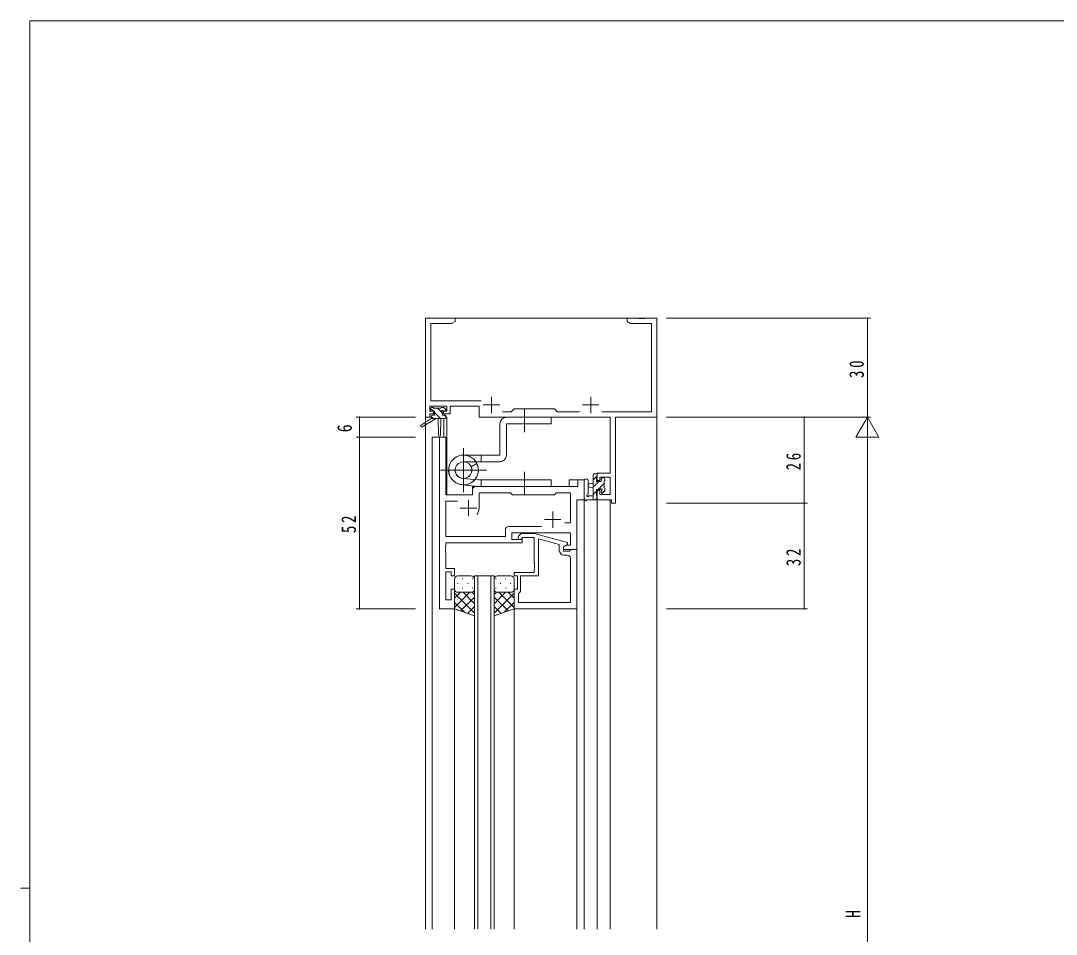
# Model space of a CAD drawing. Units: millimetres on the paper. Extents: x -397 to 397, y -282 to 282.
# Drawn here: x -396.7 to -83.2, y 2.8 to 279.3 of the extents above; entities that cross this region are included whole.
import ezdxf
from ezdxf.enums import TextEntityAlignment as Align

# ---------------------------------------------------------------- set-up
doc = ezdxf.new("R2010")
doc.units = ezdxf.units.MM
for name, color, linetype, lineweight in [('0-1_YKK_ZWAK', 7, 'Continuous', 18), ('0-3_YKK_11', 7, 'Continuous', 18), ('0-4_YKK_12', 2, 'Continuous', 18), ('0-5_YKK_13', 4, 'Continuous', 18), ('0-6_YKK_D', 6, 'Continuous', 18)]:
    doc.layers.add(name, color=color, linetype=linetype, lineweight=lineweight)
doc.styles.add('ＭＳ ゴシック', font='')
doc.styles.get('ＭＳ ゴシック').set_extended_font_data('MS Gothic')

msp = doc.modelspace()

# ---------------------------------------------------------------- linework, layer by layer
at = {"layer": '0-1_YKK_ZWAK'}
for p, q in [((-393.908, -245.688), (-393.908, 279.312)), ((376.092, 279.312), (-393.908, 279.312)), ((-396.708, 16.812), (-393.908, 16.812))]:
    msp.add_line(p, q, dxfattribs=at)
at = {"layer": '0-3_YKK_11'}
for p, q in [((-265.156, 189.312), (-274.156, 189.312)), ((-274.156, 189.312), (-274.156, 159.312)), ((-204.156, 189.312), (-207.698, 189.312)), ((-204.156, 159.312), (-204.156, 189.312)), ((-272.526, 187.682), (-266.247, 187.682)), ((-272.526, 164.242), (-272.526, 187.682)), ((-212.065, 187.682), (-205.786, 187.682)), ((-205.786, 187.682), (-205.786, 160.942)), ((-257.304, 164.242), (-272.526, 164.242)), ((-254.156, 165.512), (-254.156, 160.512)), ((-224.156, 165.512), (-224.156, 160.512)), ((-272.856, 162.612), (-267.656, 162.612)), ((-266.656, 162.612), (-257.956, 162.612)), ((-257.956, 162.612), (-257.956, 159.312)), ((-256.656, 163.012), (-251.656, 163.012)), ((-248.226, 160.942), (-250.806, 160.942)), ((-247.356, 161.812), (-248.226, 160.942)), ((-235.156, 161.812), (-247.356, 161.812)), ((-234.286, 160.942), (-235.156, 161.812)), ((-227.507, 160.942), (-234.286, 160.942)), ((-226.656, 163.012), (-221.656, 163.012)), ((-205.786, 160.942), (-220.806, 160.942)), ((-257.956, 159.312), (-218.286, 159.312)), ((-218.286, 159.312), (-218.286, 142.412)), ((-216.656, 159.312), (-204.156, 159.312)), ((-268.024, 153.312), (-269.954, 153.312)), ((-269.954, 153.312), (-269.954, 101.312)), ((-268.024, 135.812), (-268.024, 153.312)), ((-222.156, 142.412), (-222.156, 140.112)), ((-218.286, 142.412), (-222.156, 142.412)), ((-221.356, 140.112), (-221.356, 141.212)), ((-221.356, 141.212), (-218.286, 141.212)), ((-218.286, 141.212), (-218.286, 135.942)), ((-228.084, 138.312), (-258.954, 138.312)), ((-222.156, 140.112), (-221.356, 140.112)), ((-259.954, 135.812), (-268.024, 135.812)), ((-259.954, 137.312), (-259.954, 135.812)), ((-257.954, 136.382), (-248.424, 136.382)), ((-257.954, 131.812), (-257.954, 136.382)), ((-248.424, 136.382), (-247.854, 135.812)), ((-247.854, 135.812), (-235.154, 135.812)), ((-230.284, 136.382), (-230.284, 127.312)), ((-268.024, 133.882), (-264.504, 133.882)), ((-268.024, 123.242), (-268.024, 133.882)), ((-263.654, 131.812), (-258.654, 131.812)), ((-261.154, 134.312), (-261.154, 129.312)), ((-228.354, 119.312), (-228.354, 134.312)), ((-235.654, 130.812), (-235.654, 125.812)), ((-239.004, 126.242), (-248.984, 126.242)), ((-239.004, 126.242), (-248.984, 126.242)), ((-238.154, 128.312), (-233.154, 128.312)), ((-230.284, 127.312), (-231.988, 127.312)), ((-249.984, 123.242), (-268.024, 123.242)), ((-249.984, 125.242), (-249.984, 123.242)), ((-248.054, 124.312), (-230.284, 124.312)), ((-245.981, 123.337), (-245.205, 124.112)), ((-245.205, 124.112), (-241.26, 124.112)), ((-244.708, 122.912), (-245.132, 122.488)), ((-241.256, 122.912), (-244.708, 122.912)), ((-241.26, 124.112), (-231.156, 121.405)), ((-241.256, 115.271), (-241.256, 122.912)), ((-239.956, 122.521), (-239.956, 111.312)), ((-233.656, 120.833), (-239.956, 122.521)), ((-230.284, 124.312), (-230.284, 120.612)), ((-268.144, 119.087), (-268.024, 119.271)), ((-268.024, 120.271), (-268.024, 121.312)), ((-268.024, 121.312), (-244.854, 121.312)), ((-268.024, 119.271), (-268.024, 119.354)), ((-233.656, 119.012), (-233.656, 120.833)), ((-231.156, 120.805), (-232.356, 120.112)), ((-232.356, 120.112), (-232.356, 118.812)), ((-232.354, 119.312), (-228.354, 119.312)), ((-231.156, 121.405), (-231.156, 120.805)), ((-230.356, 119.012), (-230.056, 119.312)), ((-230.056, 119.312), (-228.356, 119.312)), ((-228.356, 119.312), (-228.356, 101.312)), ((-231.286, 117.512), (-232.156, 117.512)), ((-230.286, 103.242), (-230.286, 116.512)), ((-268.024, 104.012), (-268.024, 112.512)), ((-247.356, 112.312), (-241.256, 112.312)), ((-246.356, 107.312), (-246.356, 111.312)), ((-239.956, 111.312), (-245.356, 111.312)), ((-245.356, 111.312), (-245.356, 106.512)), ((-269.954, 101.312), (-265.354, 101.312)), ((-228.356, 101.312), (-247.356, 101.312)), ((-246.056, 103.242), (-230.286, 103.242)), ((-246.056, 103.242), (-230.286, 103.242))]:
    msp.add_line(p, q, dxfattribs=at)
for points in [[(-266.247, 187.682), (-265.156, 188.312), (-265.156, 189.312)], [(-208.698, 189.312), (-208.881, 189.192), (-209.431, 189.192), (-209.615, 189.312), (-213.156, 189.312), (-213.156, 188.312), (-212.065, 187.682)], [(-207.698, 189.312), (-207.881, 189.192), (-208.431, 189.192), (-208.615, 189.312), (-208.698, 189.312)], [(-274.156, 159.312), (-272.856, 159.312), (-272.856, 160.312), (-271.756, 160.312), (-271.756, 161.112), (-272.856, 161.112), (-272.856, 162.612)], [(-267.656, 162.612), (-267.656, 161.112), (-268.756, 161.112), (-268.756, 160.312), (-266.656, 160.312), (-266.656, 162.612)], [(-217.856, 133.312), (-216.656, 133.312), (-216.656, 159.312)], [(-228.354, 134.312), (-226.154, 134.312), (-226.154, 140.312), (-228.084, 140.312), (-228.084, 138.312)], [(-235.154, 135.812), (-234.584, 136.382), (-230.284, 136.382)], [(-218.286, 135.942), (-221.356, 135.942), (-221.356, 137.112), (-222.156, 137.112), (-222.156, 134.312), (-217.856, 134.312), (-217.856, 133.312)], [(-244.854, 121.312), (-244.854, 122.312), (-248.054, 122.312), (-248.054, 124.312)], [(-268.024, 119.354), (-268.144, 119.537), (-268.144, 120.087), (-268.024, 120.271)], [(-230.284, 120.612), (-231.488, 120.612), (-232.354, 120.112), (-232.354, 119.312)], [(-268.024, 112.512), (-266.354, 112.512), (-266.354, 111.312), (-265.354, 111.312), (-265.354, 113.512), (-268.024, 113.512), (-268.024, 118.354), (-268.144, 118.537), (-268.144, 119.087)], [(-232.356, 118.812), (-230.556, 118.812), (-230.356, 119.012)], [(-241.256, 112.312), (-241.256, 113.354), (-241.136, 113.537), (-241.136, 114.087), (-241.256, 114.271), (-241.256, 114.354), (-241.136, 114.537), (-241.136, 115.087), (-241.256, 115.271)], [(-246.356, 111.312), (-247.356, 111.312), (-247.356, 112.312)], [(-265.354, 101.312), (-265.354, 107.312), (-266.354, 107.312), (-266.354, 104.012), (-268.024, 104.012)], [(-247.356, 101.312), (-247.356, 107.312), (-246.356, 107.312)], [(-245.356, 106.512), (-245.856, 106.012), (-246.056, 105.812), (-246.056, 103.242)]]:
    msp.add_lwpolyline(points, dxfattribs=at)
for centre, radius, start, end in [((-258.954, 137.312), 1, 90.00001, 179.99999), ((-261.154, 131.812), 3.2, 321.63348, 359.99999), ((-248.984, 125.242), 1, 90.00001, 179.99999), ((-245.556, 122.912), 0.6, 134.99999, 315.00001), ((-232.156, 119.012), 1.5, 180.00001, 269.99999), ((-231.286, 116.512), 1, 0.00001, 89.99999)]:
    msp.add_arc(centre, radius, start, end, dxfattribs=at)
at = {"layer": '0-4_YKK_12'}
for p, q in [((-274.156, 189.312), (-204.156, 189.312)), ((-274.156, 189.312), (-274.156, 4.312)), ((-204.156, 189.312), (-204.156, 4.312)), ((-268.656, 158.912), (-268.656, 153.312)), ((-267.656, 159.312), (-267.956, 159.312)), ((-267.656, 159.312), (-267.656, 135.812)), ((-267.956, 153.312), (-272.156, 153.312)), ((-272.156, 153.312), (-272.156, 4.312)), ((-269.954, 101.312), (-269.954, 153.312)), ((-267.956, 153.312), (-267.956, 135.812)), ((-259.956, 135.812), (-259.956, 138.312)), ((-259.956, 138.312), (-230.656, 138.312)), ((-230.656, 140.312), (-230.656, 138.312)), ((-226.156, 140.312), (-230.656, 140.312)), ((-226.156, 4.312), (-226.156, 140.312)), ((-267.956, 135.812), (-259.956, 135.812)), ((-228.354, 134.311), (-226.156, 134.311)), ((-228.354, 119.312), (-228.354, 134.311)), ((-222.156, 134.312), (-222.156, 4.312)), ((-218.256, 134.312), (-218.256, 4.312)), ((-228.656, 119.312), (-228.354, 119.312)), ((-259.358, 111.312), (-253.358, 111.312)), ((-259.358, 4.312), (-259.358, 111.312)), ((-258.358, 111.312), (-258.358, 4.312)), ((-254.358, 4.312), (-254.358, 111.312)), ((-253.358, 111.312), (-253.358, 4.312)), ((-265.356, 101.312), (-269.954, 101.312)), ((-265.356, 4.312), (-265.356, 101.312)), ((-247.356, 4.312), (-247.356, 101.312)), ((-228.356, 4.312), (-228.356, 101.612))]:
    msp.add_line(p, q, dxfattribs=at)
at = {"layer": '0-5_YKK_13'}
for p, q in [((-271.836, 161.112), (-272.656, 161.932)), ((-272.656, 161.412), (-272.656, 161.912)), ((-272.356, 162.212), (-271.856, 162.212)), ((-271.456, 161.112), (-272.356, 161.112)), ((-272.156, 159.912), (-271.456, 159.912)), ((-271.656, 162.012), (-269.556, 162.012)), ((-271.456, 159.912), (-271.456, 161.112)), ((-269.636, 158.912), (-271.456, 160.733)), ((-269.056, 160.578), (-270.491, 162.012)), ((-269.356, 162.212), (-268.756, 162.212)), ((-269.056, 160.651), (-269.056, 159.912)), ((-269.056, 159.912), (-268.256, 159.912)), ((-268.256, 161.112), (-268.595, 161.112)), ((-268.544, 162.124), (-268.044, 161.624)), ((-267.956, 159.478), (-268.391, 159.912)), ((-244.158, 154.811), (-244.158, 161.811)), ((-272.456, 158.912), (-275.523, 156.862)), ((-270.956, 158.912), (-275.201, 156.355)), ((-272.456, 159.612), (-272.456, 158.912)), ((-271.881, 158.912), (-272.456, 159.488)), ((-268.256, 158.912), (-272.456, 158.912)), ((-270.356, 158.912), (-270.254, 153.904)), ((-269.554, 158.912), (-269.654, 153.904)), ((-267.956, 159.612), (-267.956, 159.212)), ((-251.659, 157.313), (-251.659, 147.836)), ((-236.158, 159.311), (-249.659, 159.313)), ((-249.659, 147.836), (-249.659, 157.313)), ((-249.659, 157.313), (-236.158, 157.313)), ((-236.158, 157.313), (-236.158, 159.311)), ((-262.659, 136.663), (-262.659, 149.96)), ((-262.659, 147.836), (-257.358, 147.836)), ((-251.659, 147.836), (-257.358, 147.836)), ((-257.358, 145.836), (-257.358, 147.836)), ((-257.358, 145.836), (-262.659, 145.836)), ((-260.353, 144.34), (-258.628, 145.336)), ((-257.358, 145.836), (-251.659, 145.836)), ((-255.729, 143.311), (-269.588, 143.311)), ((-244.163, 142.811), (-244.163, 135.811)), ((-223.356, 134.312), (-223.356, 141.912)), ((-222.156, 141.603), (-223.356, 140.403)), ((-223.056, 142.212), (-222.456, 142.212)), ((-222.156, 141.912), (-222.156, 141.312)), ((-258.373, 138.323), (-263.142, 138.837)), ((-258.373, 138.323), (-263.142, 138.837)), ((-258.159, 140.311), (-262.917, 140.799)), ((-258.159, 140.311), (-236.163, 140.311)), ((-258.159, 138.311), (-236.163, 138.311)), ((-257.359, 140.311), (-257.359, 138.311)), ((-236.163, 140.311), (-236.163, 138.311)), ((-226.156, 140.04), (-226.156, 134.878)), ((-224.956, 140.04), (-224.954, 136.079)), ((-223.356, 139.212), (-224.501, 139.11)), ((-223.356, 138.012), (-224.501, 138.114)), ((-221.702, 139.812), (-223.356, 138.158)), ((-220.056, 139.213), (-221.857, 137.412)), ((-220.502, 141.012), (-220.956, 140.558)), ((-220.656, 141.012), (-220.156, 141.012)), ((-220.056, 140.012), (-220.056, 137.912)), ((-219.856, 140.712), (-219.856, 140.212)), ((-224.537, 135.512), (-223.356, 135.512)), ((-222.356, 136.913), (-223.356, 135.913)), ((-222.156, 134.868), (-222.712, 134.312)), ((-222.156, 135.212), (-222.156, 134.612)), ((-220.956, 136.612), (-220.956, 136.951)), ((-219.856, 137.168), (-220.708, 136.317)), ((-219.944, 136.9), (-220.444, 136.4)), ((-219.856, 137.712), (-219.856, 137.112)), ((-222.456, 134.312), (-225.137, 134.312)), ((-265.358, 110.312), (-265.358, 107.312)), ((-260.358, 111.312), (-264.358, 111.312)), ((-263.023, 110.364), (-262.823, 110.364)), ((-259.993, 110.364), (-259.793, 110.364)), ((-259.358, 107.312), (-259.358, 110.312)), ((-253.36, 107.312), (-253.36, 110.312)), ((-252.725, 110.364), (-252.925, 110.364)), ((-252.36, 111.312), (-248.36, 111.312)), ((-249.695, 110.364), (-249.895, 110.364)), ((-247.36, 110.312), (-247.36, 107.312)), ((-265.358, 101.312), (-265.358, 107.312)), ((-264.438, 108.949), (-264.238, 108.949)), ((-263.023, 107.534), (-262.823, 107.534)), ((-261.408, 108.949), (-261.208, 108.949)), ((-259.993, 107.534), (-259.793, 107.534)), ((-259.358, 107.534), (-259.358, 99.169)), ((-252.725, 107.534), (-252.925, 107.534)), ((-251.31, 108.949), (-251.51, 108.949)), ((-249.695, 107.534), (-249.895, 107.534)), ((-248.28, 108.949), (-248.48, 108.949)), ((-247.36, 101.312), (-247.36, 107.312)), ((-260.738, 106.313), (-265.358, 101.692)), ((-263.566, 106.312), (-265.358, 104.521)), ((-265.358, 106.044), (-259.358, 100.044)), ((-264.358, 106.312), (-260.758, 106.312)), ((-263.958, 106.312), (-260.358, 106.312)), ((-259.358, 104.864), (-263.554, 100.668)), ((-262.798, 106.312), (-259.358, 102.873)), ((-260.026, 106.369), (-259.358, 105.701)), ((-252.692, 106.369), (-253.36, 105.701)), ((-249.92, 106.312), (-253.36, 102.873)), ((-247.36, 106.044), (-253.36, 100.044)), ((-253.36, 104.864), (-249.164, 100.668)), ((-248.76, 106.312), (-252.36, 106.312)), ((-251.98, 106.313), (-247.36, 101.692)), ((-248.36, 106.312), (-251.96, 106.312)), ((-249.152, 106.312), (-247.36, 104.521)), ((-265.358, 103.216), (-262.397, 100.255)), ((-259.358, 99.169), (-265.358, 101.312)), ((-259.358, 102.035), (-261.47, 99.924)), ((-253.36, 102.035), (-251.248, 99.924)), ((-247.36, 103.216), (-250.321, 100.255))]:
    msp.add_line(p, q, dxfattribs=at)
for points in [[(-222.356, 141.112), (-222.356, 139.812), (-220.956, 139.812), (-220.956, 140.712)], [(-221.417, 137.412), (-222.356, 137.412), (-222.356, 135.412)], [(-253.36, 107.534), (-253.36, 99.169), (-247.36, 101.312)]]:
    msp.add_lwpolyline(points, dxfattribs=at)
for centre, radius, start, end in [((-272.356, 161.912), 0.3, 90, 180), ((-272.356, 161.412), 0.3, 180, 270), ((-272.156, 159.612), 0.3, 90, 180), ((-271.856, 162.012), 0.2, 0, 90), ((-269.356, 162.012), 0.2, 90, 180), ((-269.056, 161.112), 0.25, 33.05573, 236.94427), ((-269.356, 160.651), 0.3, 0, 56.94427), ((-268.595, 161.412), 0.3, 213.05573, 270), ((-268.756, 161.912), 0.3, 45, 90), ((-268.256, 161.412), 0.3, 270, 45), ((-268.256, 159.612), 0.3, 0, 90), ((-275.356, 156.612), 0.3, 123.76905, 301.06147), ((-268.256, 159.212), 0.3, 270, 0), ((-249.659, 157.313), 2, 90, 180), ((-269.954, 153.91), 0.3, 181.16963, 358.85539), ((-262.659, 143.336), 4.5, 90, 26.3878), ((-262.659, 143.311), 4.5, 147.39768, 83.84229), ((-251.659, 147.836), 2, 270, 0), ((-262.659, 143.311), 2.525, 90, 24.04725), ((-262.659, 143.311), 2.525, 147.39768, 84.14137), ((-223.056, 141.912), 0.3, 90, 180), ((-222.456, 141.912), 0.3, 0, 90), ((-222.356, 141.312), 0.2, 270, 0), ((-258.159, 140.311), 2, 263.84229, 269.99997), ((-254.659, 140.311), 2, 266.45776, 269.99995), ((-225.556, 140.04), 0.6, 0.04023, 180.04023), ((-224.456, 138.612), 0.5, 95.09207, 264.90793), ((-220.656, 140.712), 0.3, 90, 180), ((-220.156, 140.712), 0.3, 0, 90), ((-220.056, 140.212), 0.2, 270, 0), ((-225.856, 134.878), 0.3, 180, 229.47122), ((-225.056, 135.512), 0.3, 109.18976, 330), ((-225.254, 136.079), 0.3, 289.18976, 0.04023), ((-224.537, 135.212), 0.3, 90, 150), ((-222.356, 135.212), 0.2, 360, 90), ((-221.417, 137.712), 0.3, 270, 326.94427), ((-220.956, 137.412), 0.25, 303.05573, 146.94427), ((-220.656, 136.951), 0.3, 123.05573, 180), ((-220.656, 136.612), 0.3, 180, 315), ((-220.056, 137.712), 0.2, 0, 90), ((-220.156, 137.112), 0.3, 315, 0), ((-226.246, 134.422), 0.3, 349.47122, 49.47122), ((-225.656, 134.312), 0.3, 169.47122, 330), ((-225.137, 134.012), 0.3, 90, 150), ((-222.456, 134.612), 0.3, 270, 0), ((-264.358, 110.312), 1, 90, 180), ((-260.358, 110.312), 1, 0, 90), ((-252.36, 110.312), 1, 90, 180), ((-248.36, 110.312), 1, 0, 90), ((-264.358, 107.312), 1, 180, 270), ((-264.358, 107.312), 1, 180, 270), ((-260.358, 107.312), 1, 270, 0), ((-260.358, 107.312), 1, 270, 0), ((-252.36, 107.312), 1, 180, 270), ((-252.36, 107.312), 1, 180, 270), ((-248.36, 107.312), 1, 270, 0), ((-248.36, 107.312), 1, 270, 0)]:
    msp.add_arc(centre, radius, start, end, dxfattribs=at)
at = {"layer": '0-6_YKK_D'}
for p, q in [((-201.156, 189.312), (-139.395, 189.312)), ((-140.395, 189.312), (-140.395, 159.312)), ((-277.156, 159.312), (-295.156, 159.312)), ((-201.156, 159.312), (-139.395, 159.312)), ((-201.156, 159.312), (-139.395, 159.312)), ((-201.156, 159.312), (-158.509, 159.312)), ((-159.509, 133.312), (-159.509, 159.312)), ((-140.395, 159.312), (-143.895, 153.25)), ((-140.395, 159.312), (-140.395, 147.188)), ((-140.395, 159.312), (-136.895, 153.25)), ((-277.156, 153.312), (-295.156, 153.312)), ((-277.156, 153.312), (-295.156, 153.312)), ((-143.895, 153.25), (-136.895, 153.25)), ((-140.395, -133.688), (-140.395, 152.312)), ((-201.156, 133.312), (-158.509, 133.312)), ((-201.156, 133.312), (-158.509, 133.312)), ((-159.509, 133.312), (-159.509, 101.312)), ((-277.156, 101.312), (-295.156, 101.312)), ((-201.156, 101.312), (-158.509, 101.312))]:
    msp.add_line(p, q, dxfattribs=at)
msp.add_lwpolyline([(-294.156, 159.312), (-294.156, 153.312), (-294.156, 101.312)], dxfattribs=at)
for centre, start, end in [((-140.395, 189.312), 90, 270), ((-140.395, 189.312), 270, 90), ((-294.156, 159.312), 90, 270), ((-294.156, 159.312), 270, 90), ((-159.509, 159.312), 90, 270), ((-159.509, 159.312), 270, 90), ((-294.156, 153.312), 90, 270), ((-294.156, 153.312), 90, 270), ((-294.156, 153.312), 270, 90), ((-294.156, 153.312), 270, 90), ((-159.509, 133.312), 90, 270), ((-159.509, 133.312), 90, 270), ((-159.509, 133.312), 270, 90), ((-159.509, 133.312), 270, 90), ((-294.156, 101.312), 90, 270), ((-294.156, 101.312), 270, 90), ((-159.509, 101.312), 90, 270), ((-159.509, 101.312), 270, 90)]:
    msp.add_arc(centre, 0.106, start, end, dxfattribs=at)

# ---------------------------------------------------------------- texts
at = {"layer": '0-6_YKK_D', "color": 7, "style": 'ＭＳ ゴシック', "width": 0.8}
for s, p in [('6', (-295.156, 154.753)), ('H', (-141.195, 7.765))]:
    msp.add_text(s, height=4.399, rotation=90, dxfattribs=at).set_placement(p, align=Align.BOTTOM_LEFT)
at = {"layer": '0-6_YKK_D', "color": 7, "char_height": 4.399, "attachment_point": 7, "rotation": 90, "style": 'ＭＳ ゴシック'}
for s, insert in [('\\T1.37;\\W0.75;30', (-141.395, 171.181)), ('\\T1.37;\\W0.75;26', (-160.509, 143.218)), ('\\T1.37;\\W0.75;52', (-295.156, 124.23)), ('\\T1.37;\\W0.75;32', (-160.509, 114.23))]:
    msp.add_mtext(s, dxfattribs=dict(at, insert=insert))

doc.saveas('drawing.dxf')
